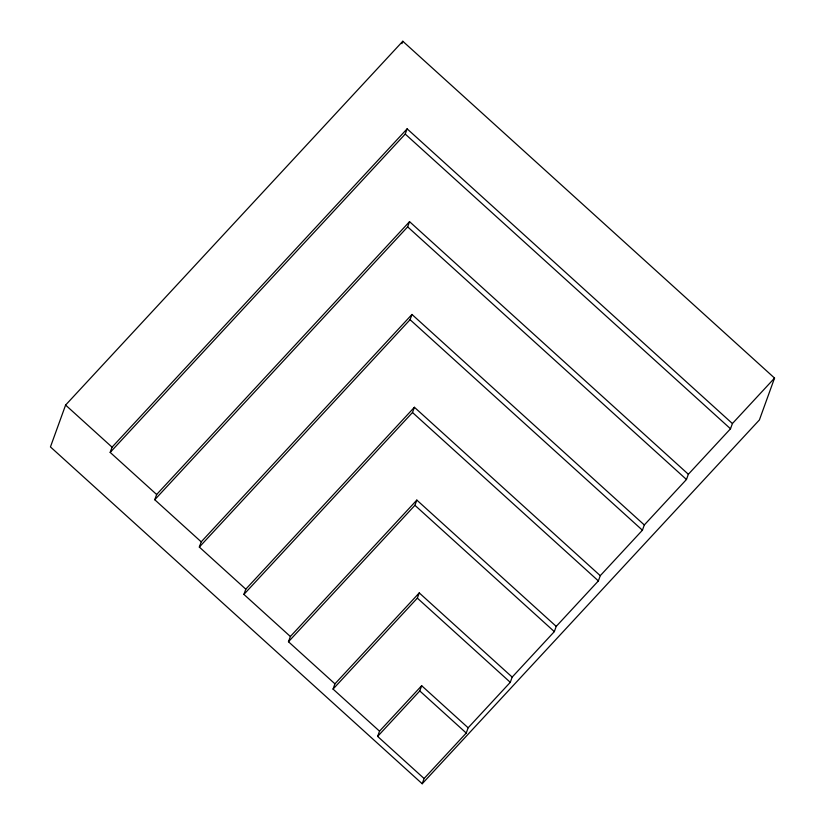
<?xml version="1.0" encoding="UTF-8"?>
<svg xmlns="http://www.w3.org/2000/svg" width="825" height="825" viewBox="0 0 825 825"><rect width="100%" height="100%" fill="white"/><g stroke="black" fill="none" stroke-linecap="round" stroke-linejoin="round"><path stroke-width="1.24" d="M65.598 405.065L50.449 446.923L422.204 783.75L759.402 419.935L774.551 378.077L402.796 41.25L65.598 405.065L112.066 447.171L110.179 452.399L156.647 494.505L154.749 499.733L201.218 541.839L199.33 547.068L245.798 589.174L243.901 594.402L290.369 636.508L288.472 641.747L334.94 683.842L333.052 689.081L379.521 731.177L377.623 736.416L424.091 778.522L422.204 783.75M401.93 43.642L402.796 41.25M110.179 452.399L405.23 134.062L407.117 128.834L732.404 423.555L730.507 428.783L688.359 474.262L686.462 479.49L644.315 524.968L642.417 530.207L600.27 575.675L598.373 580.913L556.225 626.392L554.328 631.62L512.181 677.098L510.283 682.327L468.136 727.805L466.249 733.043L424.091 778.522M154.749 499.733L407.653 226.875L409.54 221.647L688.359 474.262M199.33 547.068L410.077 319.688L411.974 314.459L644.315 524.968M243.901 594.402L412.5 412.5L414.397 407.272L600.27 575.675M288.472 641.747L414.923 505.312L416.821 500.084L556.225 626.392M333.052 689.081L417.347 598.125L419.244 592.897L512.181 677.098M377.623 736.416L419.77 690.938L421.668 685.709L468.136 727.805M112.066 447.171L407.117 128.834M156.647 494.505L409.54 221.647M201.218 541.839L411.974 314.459M245.798 589.174L414.397 407.272M290.369 636.508L416.821 500.084M334.94 683.842L419.244 592.897M379.521 731.177L421.668 685.709M732.404 423.555L774.551 378.077M405.23 134.062L730.507 428.783M407.653 226.875L686.462 479.49M410.077 319.688L642.417 530.207M412.5 412.5L598.373 580.913M414.923 505.312L554.328 631.62M417.347 598.125L510.283 682.327M419.77 690.938L466.249 733.043"/></g></svg>
